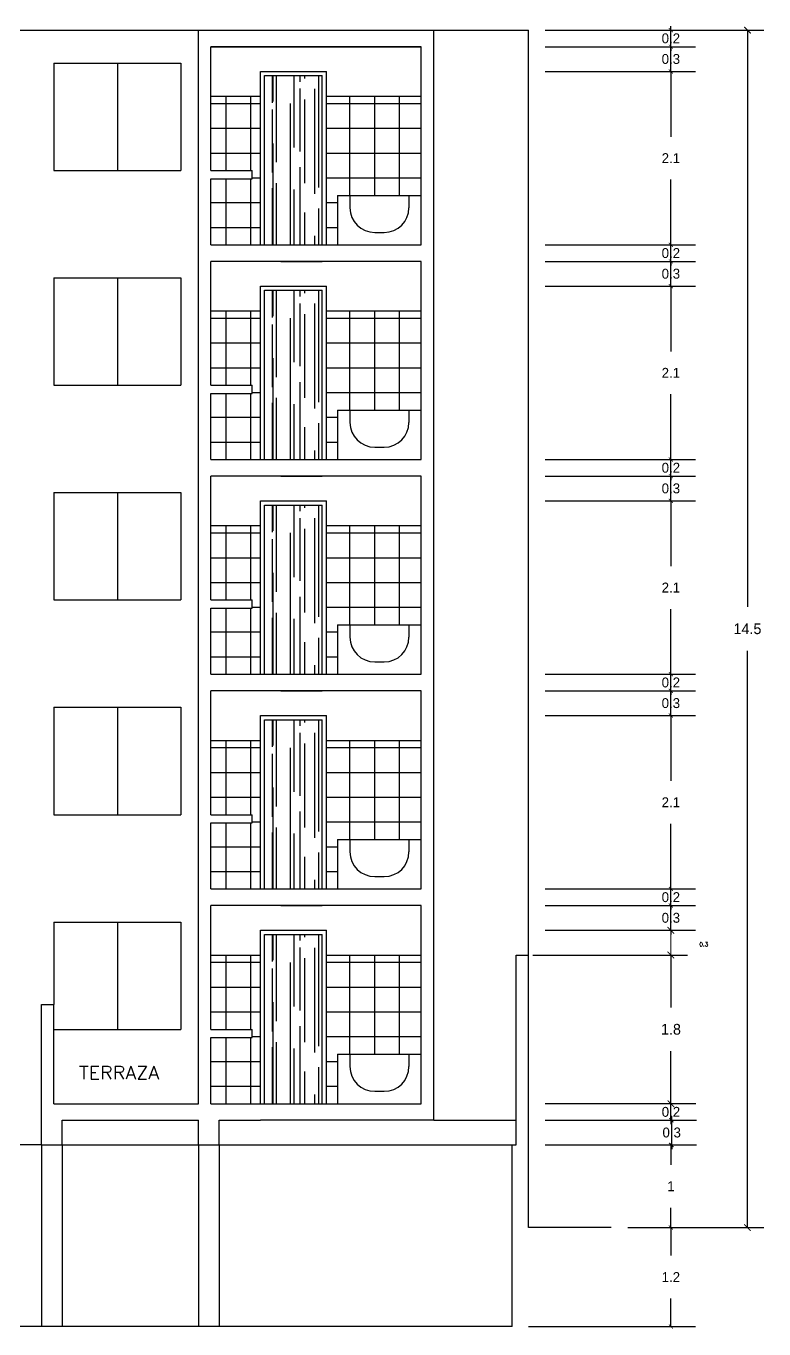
# Model space of a CAD drawing. Header units: millimetres. Extents: x 223 to 336, y 70 to 139.
# Drawn here: x 274.15 to 283.09, y 71.39 to 87.17 of the extents above; entities that cross this region are included whole.
import ezdxf

# ---------------------------------------------------------------- set-up
doc = ezdxf.new("R2010")
doc.units = ezdxf.units.MM
doc.layers.add('COTAS', color=3, linetype='Continuous', lineweight=9)
for name, color, linetype in [('MUEBLES', 253, 'Continuous'), ('MUROS', 5, 'Continuous'), ('MUROS-BAJOS', 40, 'Continuous'), ('pisos', 8, 'Continuous'), ('TEXTOS', 4, 'Continuous')]:
    doc.layers.add(name, color=color, linetype=linetype)
doc.styles.add('ROMANS', font='romans.shx', dxfattribs={"height": 0.05})
doc.dimstyles.new('ISO-25', dxfattribs={"dimtxt": 0.13, "dimasz": 0.08, "dimexe": 0.2, "dimexo": 0.2, "dimgap": 0.2, "dimtad": 0, "dimtih": 1, "dimtoh": 1, "dimdec": 3, "dimdsep": 46, "dimtxsty": 'Standard', "dimblk": 'ARCHTICK', "dimcen": 3, "dimadec": 0, "dimazin": 0, "dimtfac": 1, "dimtdec": 3, "dimtmove": 0, "dimatfit": 3, "dimldrblk": 'ARCHTICK', "dimfxl": 1, "dimarcsym": 0})

# ---------------------------------------------------------------- blocks, each defined once
blk = doc.blocks.new('_ARCHTICK')
at = {"color": 0, "linetype": 'ByBlock', "const_width": 0.15}
blk.add_lwpolyline([(-0.5, -0.5), (0.5, 0.5)], dxfattribs=at)
blk = doc.blocks.new('*D11')
at = {"layer": 'COTAS', "color": 0, "lineweight": -2, "ltscale": 0.05, "transparency": 16777216}
for p, q in [((281.435, 72.616), (282.258, 72.616)), ((281.958, 72.616), (281.958, 72.276)), ((281.958, 71.416), (281.958, 71.756)), ((280.235, 71.416), (282.258, 71.416))]:
    blk.add_line(p, q, dxfattribs=at)
at = {"layer": 'Defpoints', "color": 0, "ltscale": 0.05, "transparency": 16777216}
for p in [(281.235, 72.616), (281.958, 72.616), (280.035, 71.416)]:
    blk.add_point(p, dxfattribs=at)
at = {"layer": 'COTAS', "color": 0, "lineweight": -2, "ltscale": 0.05, "transparency": 16777216, "xscale": 0.05, "yscale": 0.05, "zscale": 0.05}
for p, rotation in [((281.958, 72.616), 90), ((281.958, 71.416), 270)]:
    blk.add_blockref('_ARCHTICK', p, dxfattribs=dict(at, rotation=rotation))
at = {"layer": 'COTAS', "color": 0, "ltscale": 0.05, "transparency": 16777216, "insert": (281.958, 72.016), "char_height": 0.12, "attachment_point": 5}
blk.add_mtext('1.2', dxfattribs=at)
blk = doc.blocks.new('*D12')
at = {"layer": 'COTAS', "color": 0, "lineweight": -2, "ltscale": 0.05, "transparency": 16777216}
for p, q in [((280.435, 73.616), (282.258, 73.616)), ((281.958, 73.616), (281.958, 73.376)), ((281.958, 72.616), (281.958, 72.856)), ((281.435, 72.616), (282.258, 72.616))]:
    blk.add_line(p, q, dxfattribs=at)
at = {"layer": 'Defpoints', "color": 0, "ltscale": 0.05, "transparency": 16777216}
for p in [(280.235, 73.616), (281.958, 73.616), (281.235, 72.616)]:
    blk.add_point(p, dxfattribs=at)
at = {"layer": 'COTAS', "color": 0, "lineweight": -2, "ltscale": 0.05, "transparency": 16777216, "xscale": 0.05, "yscale": 0.05, "zscale": 0.05}
for p, rotation in [((281.958, 73.616), 90), ((281.958, 72.616), 270)]:
    blk.add_blockref('_ARCHTICK', p, dxfattribs=dict(at, rotation=rotation))
at = {"layer": 'COTAS', "color": 0, "ltscale": 0.05, "transparency": 16777216, "insert": (281.958, 73.116), "char_height": 0.12, "attachment_point": 5}
blk.add_mtext('1', dxfattribs=at)
blk = doc.blocks.new('*D13')
at = {"layer": 'COTAS', "color": 0, "lineweight": -2, "ltscale": 0.05, "transparency": 16777216}
for p, q in [((280.435, 73.916), (282.268, 73.916)), ((281.968, 73.916), (281.968, 73.966)), ((281.968, 73.616), (281.968, 73.916)), ((280.435, 73.616), (282.268, 73.616)), ((281.968, 73.616), (281.968, 73.566))]:
    blk.add_line(p, q, dxfattribs=at)
at = {"layer": 'Defpoints', "color": 0, "ltscale": 0.05, "transparency": 16777216}
for p in [(280.235, 73.916), (281.968, 73.916), (280.235, 73.616)]:
    blk.add_point(p, dxfattribs=at)
at = {"layer": 'COTAS', "color": 0, "lineweight": -2, "ltscale": 0.05, "transparency": 16777216, "xscale": 0.05, "yscale": 0.05, "zscale": 0.05}
for p, rotation in [((281.968, 73.916), 270), ((281.968, 73.616), 90)]:
    blk.add_blockref('_ARCHTICK', p, dxfattribs=dict(at, rotation=rotation))
at = {"layer": 'COTAS', "color": 0, "ltscale": 0.05, "transparency": 16777216, "insert": (281.968, 73.766), "char_height": 0.12, "attachment_point": 5}
blk.add_mtext('0.3', dxfattribs=at)
blk = doc.blocks.new('*D14')
at = {"layer": 'COTAS', "color": 0, "lineweight": -2, "ltscale": 0.05, "transparency": 16777216}
for p, q in [((281.959, 74.116), (281.959, 74.166)), ((280.435, 74.116), (282.259, 74.116)), ((281.959, 73.916), (281.959, 74.116)), ((280.435, 73.916), (282.259, 73.916)), ((281.959, 73.916), (281.959, 73.866))]:
    blk.add_line(p, q, dxfattribs=at)
at = {"layer": 'Defpoints', "color": 0, "ltscale": 0.05, "transparency": 16777216}
for p in [(280.235, 74.116), (281.959, 74.116), (280.235, 73.916)]:
    blk.add_point(p, dxfattribs=at)
at = {"layer": 'COTAS', "color": 0, "lineweight": -2, "ltscale": 0.05, "transparency": 16777216, "xscale": 0.05, "yscale": 0.05, "zscale": 0.05}
for p, rotation in [((281.959, 74.116), 270), ((281.959, 73.916), 90)]:
    blk.add_blockref('_ARCHTICK', p, dxfattribs=dict(at, rotation=rotation))
at = {"layer": 'COTAS', "color": 0, "ltscale": 0.05, "transparency": 16777216, "insert": (281.959, 74.016), "char_height": 0.12, "attachment_point": 5}
blk.add_mtext('0.2', dxfattribs=at)
blk = doc.blocks.new('*D15')
at = {"layer": 'COTAS', "color": 0, "lineweight": -2, "ltscale": 0.05, "transparency": 16777216}
for p, q in [((281.958, 76.516), (281.958, 76.566)), ((280.435, 76.516), (282.258, 76.516)), ((281.958, 76.216), (281.958, 76.516)), ((280.435, 76.216), (282.258, 76.216)), ((281.958, 76.216), (281.958, 76.166))]:
    blk.add_line(p, q, dxfattribs=at)
at = {"layer": 'Defpoints', "color": 0, "ltscale": 0.05, "transparency": 16777216}
for p in [(280.235, 76.516), (281.958, 76.516), (280.235, 76.216)]:
    blk.add_point(p, dxfattribs=at)
at = {"layer": 'COTAS', "color": 0, "lineweight": -2, "ltscale": 0.05, "transparency": 16777216, "xscale": 0.05, "yscale": 0.05, "zscale": 0.05}
for p, rotation in [((281.958, 76.516), 270), ((281.958, 76.216), 90)]:
    blk.add_blockref('_ARCHTICK', p, dxfattribs=dict(at, rotation=rotation))
at = {"layer": 'COTAS', "color": 0, "ltscale": 0.05, "transparency": 16777216, "insert": (281.958, 76.366), "char_height": 0.12, "attachment_point": 5}
blk.add_mtext('0.3', dxfattribs=at)
blk = doc.blocks.new('*D16')
at = {"layer": 'COTAS', "color": 0, "lineweight": -2, "ltscale": 0.05, "transparency": 16777216}
for p, q in [((280.435, 76.716), (282.258, 76.716)), ((281.958, 76.716), (281.958, 76.766)), ((281.958, 76.516), (281.958, 76.716)), ((280.435, 76.516), (282.258, 76.516)), ((281.958, 76.516), (281.958, 76.466))]:
    blk.add_line(p, q, dxfattribs=at)
at = {"layer": 'Defpoints', "color": 0, "ltscale": 0.05, "transparency": 16777216}
for p in [(280.235, 76.716), (281.958, 76.716), (280.235, 76.516)]:
    blk.add_point(p, dxfattribs=at)
at = {"layer": 'COTAS', "color": 0, "lineweight": -2, "ltscale": 0.05, "transparency": 16777216, "xscale": 0.05, "yscale": 0.05, "zscale": 0.05}
for p, rotation in [((281.958, 76.716), 270), ((281.958, 76.516), 90)]:
    blk.add_blockref('_ARCHTICK', p, dxfattribs=dict(at, rotation=rotation))
at = {"layer": 'COTAS', "color": 0, "ltscale": 0.05, "transparency": 16777216, "insert": (281.958, 76.616), "char_height": 0.12, "attachment_point": 5}
blk.add_mtext('0.2', dxfattribs=at)
blk = doc.blocks.new('*D17')
at = {"layer": 'COTAS', "color": 0, "lineweight": -2, "ltscale": 0.05, "transparency": 16777216}
for p, q in [((280.435, 87.116), (283.086, 87.116)), ((282.886, 87.116), (282.886, 80.131)), ((282.886, 72.616), (282.886, 79.601)), ((281.435, 72.616), (283.086, 72.616))]:
    blk.add_line(p, q, dxfattribs=at)
at = {"layer": 'Defpoints', "color": 0, "ltscale": 0.05, "transparency": 16777216}
for p in [(280.235, 87.116), (282.886, 87.116), (281.235, 72.616)]:
    blk.add_point(p, dxfattribs=at)
at = {"layer": 'COTAS', "color": 0, "lineweight": -2, "ltscale": 0.05, "transparency": 16777216, "xscale": 0.08, "yscale": 0.08, "zscale": 0.08}
for p, rotation in [((282.886, 87.116), 90), ((282.886, 72.616), 270)]:
    blk.add_blockref('_ARCHTICK', p, dxfattribs=dict(at, rotation=rotation))
at = {"layer": 'COTAS', "color": 0, "ltscale": 0.05, "transparency": 16777216, "insert": (282.886, 79.866), "char_height": 0.13, "attachment_point": 5}
blk.add_mtext('14.5', dxfattribs=at)
blk = doc.blocks.new('*D18')
at = {"layer": 'COTAS', "color": 0, "lineweight": -2, "ltscale": 0.05, "transparency": 16777216}
for p, q in [((280.435, 78.816), (282.258, 78.816)), ((281.958, 78.816), (281.958, 78.026)), ((281.958, 76.716), (281.958, 77.506)), ((280.435, 76.716), (282.258, 76.716))]:
    blk.add_line(p, q, dxfattribs=at)
at = {"layer": 'Defpoints', "color": 0, "ltscale": 0.05, "transparency": 16777216}
for p in [(280.235, 78.816), (281.958, 78.816), (280.235, 76.716)]:
    blk.add_point(p, dxfattribs=at)
at = {"layer": 'COTAS', "color": 0, "lineweight": -2, "ltscale": 0.05, "transparency": 16777216, "xscale": 0.05, "yscale": 0.05, "zscale": 0.05}
for p, rotation in [((281.958, 78.816), 90), ((281.958, 76.716), 270)]:
    blk.add_blockref('_ARCHTICK', p, dxfattribs=dict(at, rotation=rotation))
at = {"layer": 'COTAS', "color": 0, "ltscale": 0.05, "transparency": 16777216, "insert": (281.958, 77.766), "char_height": 0.12, "attachment_point": 5}
blk.add_mtext('2.1', dxfattribs=at)
blk = doc.blocks.new('*D19')
at = {"layer": 'COTAS', "color": 0, "lineweight": -2, "ltscale": 0.05, "transparency": 16777216}
for p, q in [((280.435, 79.116), (282.258, 79.116)), ((281.958, 79.116), (281.958, 79.166)), ((281.958, 78.816), (281.958, 79.116)), ((280.435, 78.816), (282.258, 78.816)), ((281.958, 78.816), (281.958, 78.766))]:
    blk.add_line(p, q, dxfattribs=at)
at = {"layer": 'Defpoints', "color": 0, "ltscale": 0.05, "transparency": 16777216}
for p in [(280.235, 79.116), (281.958, 79.116), (280.235, 78.816)]:
    blk.add_point(p, dxfattribs=at)
at = {"layer": 'COTAS', "color": 0, "lineweight": -2, "ltscale": 0.05, "transparency": 16777216, "xscale": 0.05, "yscale": 0.05, "zscale": 0.05}
for p, rotation in [((281.958, 79.116), 270), ((281.958, 78.816), 90)]:
    blk.add_blockref('_ARCHTICK', p, dxfattribs=dict(at, rotation=rotation))
at = {"layer": 'COTAS', "color": 0, "ltscale": 0.05, "transparency": 16777216, "insert": (281.958, 78.966), "char_height": 0.12, "attachment_point": 5}
blk.add_mtext('0.3', dxfattribs=at)
blk = doc.blocks.new('*D20')
at = {"layer": 'COTAS', "color": 0, "lineweight": -2, "ltscale": 0.05, "transparency": 16777216}
for p, q in [((281.958, 79.316), (281.958, 79.366)), ((280.435, 79.316), (282.258, 79.316)), ((281.958, 79.116), (281.958, 79.316)), ((280.435, 79.116), (282.258, 79.116)), ((281.958, 79.116), (281.958, 79.066))]:
    blk.add_line(p, q, dxfattribs=at)
at = {"layer": 'Defpoints', "color": 0, "ltscale": 0.05, "transparency": 16777216}
for p in [(280.235, 79.316), (281.958, 79.316), (280.235, 79.116)]:
    blk.add_point(p, dxfattribs=at)
at = {"layer": 'COTAS', "color": 0, "lineweight": -2, "ltscale": 0.05, "transparency": 16777216, "xscale": 0.05, "yscale": 0.05, "zscale": 0.05}
for p, rotation in [((281.958, 79.316), 270), ((281.958, 79.116), 90)]:
    blk.add_blockref('_ARCHTICK', p, dxfattribs=dict(at, rotation=rotation))
at = {"layer": 'COTAS', "color": 0, "ltscale": 0.05, "transparency": 16777216, "insert": (281.958, 79.216), "char_height": 0.12, "attachment_point": 5}
blk.add_mtext('0.2', dxfattribs=at)
blk = doc.blocks.new('*D23')
at = {"layer": 'COTAS', "color": 0, "lineweight": -2, "ltscale": 0.05, "transparency": 16777216}
for p, q in [((280.435, 81.916), (282.258, 81.916)), ((281.958, 81.916), (281.958, 81.966)), ((281.958, 81.716), (281.958, 81.916)), ((280.435, 81.716), (282.258, 81.716)), ((281.958, 81.716), (281.958, 81.666))]:
    blk.add_line(p, q, dxfattribs=at)
at = {"layer": 'Defpoints', "color": 0, "ltscale": 0.05, "transparency": 16777216}
for p in [(280.235, 81.916), (281.958, 81.916), (280.235, 81.716)]:
    blk.add_point(p, dxfattribs=at)
at = {"layer": 'COTAS', "color": 0, "lineweight": -2, "ltscale": 0.05, "transparency": 16777216, "xscale": 0.05, "yscale": 0.05, "zscale": 0.05}
for p, rotation in [((281.958, 81.916), 270), ((281.958, 81.716), 90)]:
    blk.add_blockref('_ARCHTICK', p, dxfattribs=dict(at, rotation=rotation))
at = {"layer": 'COTAS', "color": 0, "ltscale": 0.05, "transparency": 16777216, "insert": (281.958, 81.816), "char_height": 0.12, "attachment_point": 5}
blk.add_mtext('0.2', dxfattribs=at)
blk = doc.blocks.new('*D22')
at = {"layer": 'COTAS', "color": 0, "lineweight": -2, "ltscale": 0.05, "transparency": 16777216}
for p, q in [((281.958, 81.716), (281.958, 81.766)), ((280.435, 81.716), (282.258, 81.716)), ((281.958, 81.416), (281.958, 81.716)), ((280.435, 81.416), (282.258, 81.416)), ((281.958, 81.416), (281.958, 81.366))]:
    blk.add_line(p, q, dxfattribs=at)
at = {"layer": 'Defpoints', "color": 0, "ltscale": 0.05, "transparency": 16777216}
for p in [(280.235, 81.716), (281.958, 81.716), (280.235, 81.416)]:
    blk.add_point(p, dxfattribs=at)
at = {"layer": 'COTAS', "color": 0, "lineweight": -2, "ltscale": 0.05, "transparency": 16777216, "xscale": 0.05, "yscale": 0.05, "zscale": 0.05}
for p, rotation in [((281.958, 81.716), 270), ((281.958, 81.416), 90)]:
    blk.add_blockref('_ARCHTICK', p, dxfattribs=dict(at, rotation=rotation))
at = {"layer": 'COTAS', "color": 0, "ltscale": 0.05, "transparency": 16777216, "insert": (281.958, 81.566), "char_height": 0.12, "attachment_point": 5}
blk.add_mtext('0.3', dxfattribs=at)
blk = doc.blocks.new('*D21')
at = {"layer": 'COTAS', "color": 0, "lineweight": -2, "ltscale": 0.05, "transparency": 16777216}
for p, q in [((280.435, 81.416), (282.258, 81.416)), ((281.958, 81.416), (281.958, 80.626)), ((281.958, 79.316), (281.958, 80.106)), ((280.435, 79.316), (282.258, 79.316))]:
    blk.add_line(p, q, dxfattribs=at)
at = {"layer": 'Defpoints', "color": 0, "ltscale": 0.05, "transparency": 16777216}
for p in [(280.235, 81.416), (281.958, 81.416), (280.235, 79.316)]:
    blk.add_point(p, dxfattribs=at)
at = {"layer": 'COTAS', "color": 0, "lineweight": -2, "ltscale": 0.05, "transparency": 16777216, "xscale": 0.05, "yscale": 0.05, "zscale": 0.05}
for p, rotation in [((281.958, 81.416), 90), ((281.958, 79.316), 270)]:
    blk.add_blockref('_ARCHTICK', p, dxfattribs=dict(at, rotation=rotation))
at = {"layer": 'COTAS', "color": 0, "ltscale": 0.05, "transparency": 16777216, "insert": (281.958, 80.366), "char_height": 0.12, "attachment_point": 5}
blk.add_mtext('2.1', dxfattribs=at)
blk = doc.blocks.new('*D26')
at = {"layer": 'COTAS', "color": 0, "lineweight": -2, "ltscale": 0.05, "transparency": 16777216}
for p, q in [((280.435, 84.516), (282.258, 84.516)), ((281.958, 84.516), (281.958, 84.566)), ((281.958, 84.316), (281.958, 84.516)), ((280.435, 84.316), (282.258, 84.316)), ((281.958, 84.316), (281.958, 84.266))]:
    blk.add_line(p, q, dxfattribs=at)
at = {"layer": 'Defpoints', "color": 0, "ltscale": 0.05, "transparency": 16777216}
for p in [(280.235, 84.516), (281.958, 84.516), (280.235, 84.316)]:
    blk.add_point(p, dxfattribs=at)
at = {"layer": 'COTAS', "color": 0, "lineweight": -2, "ltscale": 0.05, "transparency": 16777216, "xscale": 0.05, "yscale": 0.05, "zscale": 0.05}
for p, rotation in [((281.958, 84.516), 270), ((281.958, 84.316), 90)]:
    blk.add_blockref('_ARCHTICK', p, dxfattribs=dict(at, rotation=rotation))
at = {"layer": 'COTAS', "color": 0, "ltscale": 0.05, "transparency": 16777216, "insert": (281.958, 84.416), "char_height": 0.12, "attachment_point": 5}
blk.add_mtext('0.2', dxfattribs=at)
blk = doc.blocks.new('*D25')
at = {"layer": 'COTAS', "color": 0, "lineweight": -2, "ltscale": 0.05, "transparency": 16777216}
for p, q in [((280.435, 84.316), (282.258, 84.316)), ((281.958, 84.316), (281.958, 84.366)), ((281.958, 84.016), (281.958, 84.316)), ((280.435, 84.016), (282.258, 84.016)), ((281.958, 84.016), (281.958, 83.966))]:
    blk.add_line(p, q, dxfattribs=at)
at = {"layer": 'Defpoints', "color": 0, "ltscale": 0.05, "transparency": 16777216}
for p in [(280.235, 84.316), (281.958, 84.316), (280.235, 84.016)]:
    blk.add_point(p, dxfattribs=at)
at = {"layer": 'COTAS', "color": 0, "lineweight": -2, "ltscale": 0.05, "transparency": 16777216, "xscale": 0.05, "yscale": 0.05, "zscale": 0.05}
for p, rotation in [((281.958, 84.316), 270), ((281.958, 84.016), 90)]:
    blk.add_blockref('_ARCHTICK', p, dxfattribs=dict(at, rotation=rotation))
at = {"layer": 'COTAS', "color": 0, "ltscale": 0.05, "transparency": 16777216, "insert": (281.958, 84.166), "char_height": 0.12, "attachment_point": 5}
blk.add_mtext('0.3', dxfattribs=at)
blk = doc.blocks.new('*D24')
at = {"layer": 'COTAS', "color": 0, "lineweight": -2, "ltscale": 0.05, "transparency": 16777216}
for p, q in [((280.435, 84.016), (282.258, 84.016)), ((281.958, 84.016), (281.958, 83.226)), ((281.958, 81.916), (281.958, 82.706)), ((280.435, 81.916), (282.258, 81.916))]:
    blk.add_line(p, q, dxfattribs=at)
at = {"layer": 'Defpoints', "color": 0, "ltscale": 0.05, "transparency": 16777216}
for p in [(280.235, 84.016), (281.958, 84.016), (280.235, 81.916)]:
    blk.add_point(p, dxfattribs=at)
at = {"layer": 'COTAS', "color": 0, "lineweight": -2, "ltscale": 0.05, "transparency": 16777216, "xscale": 0.05, "yscale": 0.05, "zscale": 0.05}
for p, rotation in [((281.958, 84.016), 90), ((281.958, 81.916), 270)]:
    blk.add_blockref('_ARCHTICK', p, dxfattribs=dict(at, rotation=rotation))
at = {"layer": 'COTAS', "color": 0, "ltscale": 0.05, "transparency": 16777216, "insert": (281.958, 82.966), "char_height": 0.12, "attachment_point": 5}
blk.add_mtext('2.1', dxfattribs=at)
blk = doc.blocks.new('*D29')
at = {"layer": 'COTAS', "color": 0, "lineweight": -2, "ltscale": 0.05, "transparency": 16777216}
for p, q in [((280.435, 87.116), (282.258, 87.116)), ((281.958, 87.116), (281.958, 87.166)), ((281.958, 86.916), (281.958, 87.116)), ((280.435, 86.916), (282.258, 86.916)), ((281.958, 86.916), (281.958, 86.866))]:
    blk.add_line(p, q, dxfattribs=at)
at = {"layer": 'Defpoints', "color": 0, "ltscale": 0.05, "transparency": 16777216}
for p in [(280.235, 87.116), (281.958, 87.116), (280.235, 86.916)]:
    blk.add_point(p, dxfattribs=at)
at = {"layer": 'COTAS', "color": 0, "lineweight": -2, "ltscale": 0.05, "transparency": 16777216, "xscale": 0.05, "yscale": 0.05, "zscale": 0.05}
for p, rotation in [((281.958, 87.116), 270), ((281.958, 86.916), 90)]:
    blk.add_blockref('_ARCHTICK', p, dxfattribs=dict(at, rotation=rotation))
at = {"layer": 'COTAS', "color": 0, "ltscale": 0.05, "transparency": 16777216, "insert": (281.958, 87.016), "char_height": 0.12, "attachment_point": 5}
blk.add_mtext('0.2', dxfattribs=at)
blk = doc.blocks.new('*D28')
at = {"layer": 'COTAS', "color": 0, "lineweight": -2, "ltscale": 0.05, "transparency": 16777216}
for p, q in [((281.958, 86.916), (281.958, 86.966)), ((280.435, 86.916), (282.258, 86.916)), ((281.958, 86.616), (281.958, 86.916)), ((280.435, 86.616), (282.258, 86.616)), ((281.958, 86.616), (281.958, 86.566))]:
    blk.add_line(p, q, dxfattribs=at)
at = {"layer": 'Defpoints', "color": 0, "ltscale": 0.05, "transparency": 16777216}
for p in [(280.235, 86.916), (281.958, 86.916), (280.235, 86.616)]:
    blk.add_point(p, dxfattribs=at)
at = {"layer": 'COTAS', "color": 0, "lineweight": -2, "ltscale": 0.05, "transparency": 16777216, "xscale": 0.05, "yscale": 0.05, "zscale": 0.05}
for p, rotation in [((281.958, 86.916), 270), ((281.958, 86.616), 90)]:
    blk.add_blockref('_ARCHTICK', p, dxfattribs=dict(at, rotation=rotation))
at = {"layer": 'COTAS', "color": 0, "ltscale": 0.05, "transparency": 16777216, "insert": (281.958, 86.766), "char_height": 0.12, "attachment_point": 5}
blk.add_mtext('0.3', dxfattribs=at)
blk = doc.blocks.new('*D27')
at = {"layer": 'COTAS', "color": 0, "lineweight": -2, "ltscale": 0.05, "transparency": 16777216}
for p, q in [((280.435, 86.616), (282.258, 86.616)), ((281.958, 86.616), (281.958, 85.826)), ((281.958, 84.516), (281.958, 85.306)), ((280.435, 84.516), (282.258, 84.516))]:
    blk.add_line(p, q, dxfattribs=at)
at = {"layer": 'Defpoints', "color": 0, "ltscale": 0.05, "transparency": 16777216}
for p in [(280.235, 86.616), (281.958, 86.616), (280.235, 84.516)]:
    blk.add_point(p, dxfattribs=at)
at = {"layer": 'COTAS', "color": 0, "lineweight": -2, "ltscale": 0.05, "transparency": 16777216, "xscale": 0.05, "yscale": 0.05, "zscale": 0.05}
for p, rotation in [((281.958, 86.616), 90), ((281.958, 84.516), 270)]:
    blk.add_blockref('_ARCHTICK', p, dxfattribs=dict(at, rotation=rotation))
at = {"layer": 'COTAS', "color": 0, "ltscale": 0.05, "transparency": 16777216, "insert": (281.958, 85.566), "char_height": 0.12, "attachment_point": 5}
blk.add_mtext('2.1', dxfattribs=at)
blk = doc.blocks.new('*D133')
at = {"layer": 'COTAS', "color": 0, "lineweight": -2, "ltscale": 0.05, "transparency": 16777216}
for p, q in [((280.285, 75.916), (282.159, 75.916)), ((281.959, 75.916), (281.959, 75.281)), ((281.959, 74.116), (281.959, 74.751)), ((280.435, 74.116), (282.159, 74.116))]:
    blk.add_line(p, q, dxfattribs=at)
at = {"layer": 'Defpoints', "color": 0, "ltscale": 0.05, "transparency": 16777216}
for p in [(280.085, 75.916), (280.235, 74.116), (281.959, 74.116)]:
    blk.add_point(p, dxfattribs=at)
at = {"layer": 'COTAS', "color": 0, "lineweight": -2, "ltscale": 0.05, "transparency": 16777216, "xscale": 0.08, "yscale": 0.08, "zscale": 0.08}
for p, rotation in [((281.959, 75.916), 90), ((281.959, 74.116), 270)]:
    blk.add_blockref('_ARCHTICK', p, dxfattribs=dict(at, rotation=rotation))
at = {"layer": 'COTAS', "color": 0, "ltscale": 0.05, "transparency": 16777216, "insert": (281.959, 75.016), "char_height": 0.13, "attachment_point": 5}
blk.add_mtext('1.8', dxfattribs=at)

msp = doc.modelspace()

# ---------------------------------------------------------------- hatches: boundary and pattern name
at = {"layer": 'MUEBLES', "ltscale": 0.05}
h = msp.add_hatch(dxfattribs=at)
h.set_pattern_fill('AR-RROOF', color=256, scale=0.01, angle=90, style=0)
h.set_pattern_definition([(90, (-12.92974, 30.7276), (-0.254, 0.5588), [3.81, -0.508, 1.27, -0.254]), (90, (-13.05674, 31.06543), (-0.33782, -0.254), [0.762, -0.08382, 1.524, -0.1905]), (90, (-13.14564, 30.8546), (-0.17018, 1.3208), [2.032, -0.3556, 1.016, -0.254])])
h.paths.add_polyline_path([(277.73485, 86.5656), (277.03485, 86.5656), (277.03485, 84.5156), (277.73485, 84.5156)])
h = msp.add_hatch(dxfattribs=at)
h.set_pattern_fill('AR-RROOF', color=256, scale=0.01, angle=90, style=0)
h.set_pattern_definition([(90, (-12.92974, 28.1276), (-0.254, 0.5588), [3.81, -0.508, 1.27, -0.254]), (90, (-13.05674, 28.46543), (-0.33782, -0.254), [0.762, -0.08382, 1.524, -0.1905]), (90, (-13.14564, 28.2546), (-0.17018, 1.3208), [2.032, -0.3556, 1.016, -0.254])])
h.paths.add_polyline_path([(277.73485, 83.9656), (277.03485, 83.9656), (277.03485, 81.9156), (277.73485, 81.9156)])
h = msp.add_hatch(dxfattribs=at)
h.set_pattern_fill('AR-RROOF', color=256, scale=0.01, angle=90, style=0)
h.set_pattern_definition([(90, (-12.92974, 25.5276), (-0.254, 0.5588), [3.81, -0.508, 1.27, -0.254]), (90, (-13.05674, 25.86543), (-0.33782, -0.254), [0.762, -0.08382, 1.524, -0.1905]), (90, (-13.14564, 25.6546), (-0.17018, 1.3208), [2.032, -0.3556, 1.016, -0.254])])
h.paths.add_polyline_path([(277.73485, 81.3656), (277.03485, 81.3656), (277.03485, 79.3156), (277.73485, 79.3156)])
h = msp.add_hatch(dxfattribs=at)
h.set_pattern_fill('AR-RROOF', color=256, scale=0.01, angle=90, style=0)
h.set_pattern_definition([(90, (-12.92974, 22.9276), (-0.254, 0.5588), [3.81, -0.508, 1.27, -0.254]), (90, (-13.05674, 23.26543), (-0.33782, -0.254), [0.762, -0.08382, 1.524, -0.1905]), (90, (-13.14564, 23.0546), (-0.17018, 1.3208), [2.032, -0.3556, 1.016, -0.254])])
h.paths.add_polyline_path([(277.73485, 78.7656), (277.03485, 78.7656), (277.03485, 76.7156), (277.73485, 76.7156)])
h = msp.add_hatch(dxfattribs=at)
h.set_pattern_fill('AR-RROOF', color=256, scale=0.01, angle=90, style=0)
h.set_pattern_definition([(90, (-12.92974, 20.3276), (-0.254, 0.5588), [3.81, -0.508, 1.27, -0.254]), (90, (-13.05674, 20.66543), (-0.33782, -0.254), [0.762, -0.08382, 1.524, -0.1905]), (90, (-13.14564, 20.4546), (-0.17018, 1.3208), [2.032, -0.3556, 1.016, -0.254])])
h.paths.add_polyline_path([(277.73485, 76.1656), (277.03485, 76.1656), (277.03485, 74.1156), (277.73485, 74.1156)])
at = {"layer": 'pisos', "ltscale": 0.05}
h = msp.add_hatch(dxfattribs=at)
h.set_pattern_fill('_USER,_O', color=256, scale=0.3, angle=-180, double=1, pattern_type=0)
h.set_pattern_definition([(180, (-12.92974, 30.7276), (-1e-16, -0.3), []), (270, (-12.92974, 30.7276), (0.3, -6e-17), [])])
h.paths.add_polyline_path([(276.98485, 86.3156), (276.38485, 86.3156), (276.38485, 85.4156), (276.88485, 85.4156), (276.88485, 85.3156), (276.38485, 85.3156), (276.38485, 84.5156), (276.98485, 84.5156)])
h.paths.add_polyline_path([(278.93485, 86.3156), (277.78485, 86.3156), (277.78485, 84.5156), (277.92049, 84.5156), (277.92049, 85.1156), (278.07049, 85.1156), (278.78485, 85.1156), (278.93485, 85.1156)])
h = msp.add_hatch(dxfattribs=at)
h.set_pattern_fill('_USER,_O', color=256, scale=0.3, angle=-180, double=1, pattern_type=0)
h.set_pattern_definition([(180, (-12.92974, 28.1276), (-1e-16, -0.3), []), (270, (-12.92974, 28.1276), (0.3, -6e-17), [])])
h.paths.add_polyline_path([(276.98485, 83.7156), (276.38485, 83.7156), (276.38485, 82.8156), (276.88485, 82.8156), (276.88485, 82.7156), (276.38485, 82.7156), (276.38485, 81.9156), (276.98485, 81.9156)])
h.paths.add_polyline_path([(278.93485, 83.7156), (277.78485, 83.7156), (277.78485, 81.9156), (277.92049, 81.9156), (277.92049, 82.5156), (278.07049, 82.5156), (278.78485, 82.5156), (278.93485, 82.5156)])
h = msp.add_hatch(dxfattribs=at)
h.set_pattern_fill('_USER,_O', color=256, scale=0.3, angle=-180, double=1, pattern_type=0)
h.set_pattern_definition([(180, (-12.92974, 25.5276), (-1e-16, -0.3), []), (270, (-12.92974, 25.5276), (0.3, -6e-17), [])])
h.paths.add_polyline_path([(276.98485, 81.1156), (276.38485, 81.1156), (276.38485, 80.2156), (276.88485, 80.2156), (276.88485, 80.1156), (276.38485, 80.1156), (276.38485, 79.3156), (276.98485, 79.3156)])
h.paths.add_polyline_path([(278.93485, 81.1156), (277.78485, 81.1156), (277.78485, 79.3156), (277.92049, 79.3156), (277.92049, 79.9156), (278.07049, 79.9156), (278.78485, 79.9156), (278.93485, 79.9156)])
h = msp.add_hatch(dxfattribs=at)
h.set_pattern_fill('_USER,_O', color=256, scale=0.3, angle=-180, double=1, pattern_type=0)
h.set_pattern_definition([(180, (-12.92974, 22.9276), (-1e-16, -0.3), []), (270, (-12.92974, 22.9276), (0.3, -6e-17), [])])
h.paths.add_polyline_path([(276.98485, 78.5156), (276.38485, 78.5156), (276.38485, 77.6156), (276.88485, 77.6156), (276.88485, 77.5156), (276.38485, 77.5156), (276.38485, 76.7156), (276.98485, 76.7156)])
h.paths.add_polyline_path([(278.93485, 78.5156), (277.78485, 78.5156), (277.78485, 76.7156), (277.92049, 76.7156), (277.92049, 77.3156), (278.07049, 77.3156), (278.78485, 77.3156), (278.93485, 77.3156)])
h = msp.add_hatch(dxfattribs=at)
h.set_pattern_fill('_USER,_O', color=256, scale=0.3, angle=-180, double=1, pattern_type=0)
h.set_pattern_definition([(180, (-12.92974, 20.3276), (-1e-16, -0.3), []), (270, (-12.92974, 20.3276), (0.3, -6e-17), [])])
h.paths.add_polyline_path([(276.98485, 75.9156), (276.38485, 75.9156), (276.38485, 75.0156), (276.88485, 75.0156), (276.88485, 74.9156), (276.38485, 74.9156), (276.38485, 74.1156), (276.98485, 74.1156)])
h.paths.add_polyline_path([(278.93485, 75.9156), (277.78485, 75.9156), (277.78485, 74.1156), (277.92049, 74.1156), (277.92049, 74.7156), (278.07049, 74.7156), (278.78485, 74.7156), (278.93485, 74.7156)])

# ---------------------------------------------------------------- linework, layer by layer
at = {"layer": 'COTAS', "ltscale": 0.05}
for p, q in [((281.95767, 76.2156), (281.95767, 76.3756)), ((280.63485, 76.2156), (282.15767, 76.2156)), ((281.95767, 75.9156), (281.95767, 76.2156)), ((280.48485, 75.9156), (282.15767, 75.9156)), ((281.95767, 75.9156), (281.95767, 75.8356))]:
    msp.add_line(p, q, dxfattribs=at)
at = {"layer": 'MUROS', "ltscale": 0.05}
for p, q in [((276.23485, 81.9156), (276.23485, 87.1156)), ((276.23485, 87.1156), (279.08485, 87.1156)), ((276.38485, 87.1156), (278.93485, 87.1156)), ((279.08485, 73.9156), (279.08485, 87.1156)), ((276.38485, 86.9156), (278.93485, 86.9156)), ((278.93485, 86.9156), (276.38485, 86.9156)), ((276.38485, 85.4156), (276.38485, 86.9156)), ((277.73485, 86.9156), (277.23485, 86.9156)), ((277.23485, 86.9156), (277.73485, 86.9156)), ((278.93485, 84.5156), (278.93485, 86.9156)), ((276.38485, 85.4156), (276.88485, 85.4156)), ((276.88485, 85.3156), (276.88485, 85.4156)), ((276.38485, 85.3156), (276.88485, 85.3156)), ((276.38485, 84.5156), (276.38485, 85.3156)), ((276.38485, 84.5156), (278.93485, 84.5156)), ((278.93485, 84.3156), (276.38485, 84.3156)), ((276.38485, 82.8156), (276.38485, 84.3156)), ((277.73485, 84.3156), (277.23485, 84.3156)), ((277.23485, 84.3156), (277.73485, 84.3156)), ((278.93485, 81.9156), (278.93485, 84.3156)), ((276.38485, 82.8156), (276.88485, 82.8156)), ((276.38485, 81.9156), (276.38485, 82.7156)), ((276.38485, 82.7156), (276.88485, 82.7156)), ((276.88485, 82.7156), (276.88485, 82.8156)), ((276.23485, 79.3156), (276.23485, 81.9156)), ((276.38485, 81.9156), (278.93485, 81.9156)), ((278.93485, 81.7156), (276.38485, 81.7156)), ((276.38485, 80.2156), (276.38485, 81.7156)), ((277.73485, 81.7156), (277.23485, 81.7156)), ((277.23485, 81.7156), (277.73485, 81.7156)), ((278.93485, 79.3156), (278.93485, 81.7156)), ((276.38485, 80.2156), (276.88485, 80.2156)), ((276.88485, 80.1156), (276.88485, 80.2156)), ((276.38485, 79.3156), (276.38485, 80.1156)), ((276.38485, 80.1156), (276.88485, 80.1156)), ((276.23485, 76.7156), (276.23485, 79.3156)), ((276.38485, 79.3156), (278.93485, 79.3156)), ((278.93485, 79.1156), (276.38485, 79.1156)), ((276.38485, 77.6156), (276.38485, 79.1156)), ((277.73485, 79.1156), (277.23485, 79.1156)), ((277.23485, 79.1156), (277.73485, 79.1156)), ((278.93485, 76.7156), (278.93485, 79.1156)), ((276.38485, 77.6156), (276.88485, 77.6156)), ((276.38485, 76.7156), (276.38485, 77.5156)), ((276.38485, 77.5156), (276.88485, 77.5156)), ((276.88485, 77.5156), (276.88485, 77.6156)), ((276.23485, 74.1156), (276.23485, 76.7156)), ((276.38485, 76.7156), (278.93485, 76.7156)), ((278.93485, 76.5156), (276.38485, 76.5156)), ((276.38485, 75.0156), (276.38485, 76.5156)), ((277.23485, 76.5156), (277.73485, 76.5156)), ((277.73485, 76.5156), (277.23485, 76.5156)), ((278.93485, 74.1156), (278.93485, 76.5156)), ((280.08485, 73.6156), (280.08485, 75.9156)), ((280.08485, 75.9156), (280.23485, 75.9156)), ((280.23485, 72.6156), (280.23485, 75.9156)), ((280.23485, 75.2156), (280.23485, 75.9156)), ((274.33485, 73.6156), (274.33485, 75.3156)), ((274.33485, 75.3156), (274.48485, 75.3156)), ((274.48485, 74.1156), (274.48485, 75.3156)), ((276.38485, 75.0156), (276.88485, 75.0156)), ((276.88485, 74.9156), (276.88485, 75.0156)), ((276.38485, 74.1156), (276.38485, 74.9156)), ((276.38485, 74.9156), (276.88485, 74.9156)), ((274.48485, 74.1156), (276.23485, 74.1156)), ((276.38485, 74.1156), (278.93485, 74.1156)), ((274.58485, 73.6156), (274.58485, 73.9156)), ((274.58485, 73.9156), (276.23485, 73.9156)), ((276.23485, 73.6156), (276.23485, 73.9156)), ((276.48485, 73.6156), (276.48485, 73.9156)), ((276.48485, 73.9156), (276.98485, 73.9156)), ((279.08485, 73.9156), (276.98485, 73.9156)), ((274.33485, 73.6156), (274.58485, 73.6156)), ((276.23485, 73.6156), (276.48485, 73.6156)), ((280.03485, 71.4156), (280.03485, 73.6156)), ((280.03485, 73.6156), (280.08485, 73.6156)), ((281.23485, 72.6156), (280.23485, 72.6156)), ((280.03485, 71.4156), (254.21147, 71.4156))]:
    msp.add_line(p, q, dxfattribs=at)
at = {"layer": 'MUROS-BAJOS', "ltscale": 0.05}
for p, q in [((271.87049, 87.1156), (276.23485, 87.1156)), ((274.48485, 86.7156), (274.48485, 85.4156)), ((274.48485, 86.7156), (276.02049, 86.7156)), ((275.25267, 86.7156), (275.25267, 85.4156)), ((276.02049, 86.7156), (276.02049, 85.4156)), ((276.98485, 84.5156), (276.98485, 86.6156)), ((276.98485, 86.6156), (277.78485, 86.6156)), ((277.03485, 84.5156), (277.03485, 86.5656)), ((277.03485, 86.5656), (277.73485, 86.5656)), ((277.73485, 84.5156), (277.73485, 86.5656)), ((277.78485, 84.5156), (277.78485, 86.6156)), ((274.48485, 85.4156), (276.02049, 85.4156)), ((277.92049, 85.1156), (277.92049, 84.5156)), ((277.92049, 85.1156), (278.07049, 85.1156)), ((278.07049, 85.1156), (278.07049, 84.9656)), ((278.78485, 85.1156), (278.78485, 84.9656)), ((278.78485, 85.1156), (278.93485, 85.1156)), ((278.37049, 84.6656), (278.48485, 84.6656)), ((274.48485, 84.1156), (274.48485, 82.8156)), ((274.48485, 84.1156), (276.02049, 84.1156)), ((275.25267, 84.1156), (275.25267, 82.8156)), ((276.02049, 84.1156), (276.02049, 82.8156)), ((276.98485, 81.9156), (276.98485, 84.0156)), ((276.98485, 84.0156), (277.78485, 84.0156)), ((277.03485, 81.9156), (277.03485, 83.9656)), ((277.03485, 83.9656), (277.73485, 83.9656)), ((277.73485, 81.9156), (277.73485, 83.9656)), ((277.78485, 81.9156), (277.78485, 84.0156)), ((274.48485, 82.8156), (276.02049, 82.8156)), ((277.92049, 82.5156), (277.92049, 81.9156)), ((277.92049, 82.5156), (278.07049, 82.5156)), ((278.07049, 82.5156), (278.07049, 82.3656)), ((278.78485, 82.5156), (278.78485, 82.3656)), ((278.78485, 82.5156), (278.93485, 82.5156)), ((278.37049, 82.0656), (278.48485, 82.0656)), ((274.48485, 81.5156), (274.48485, 80.2156)), ((274.48485, 81.5156), (276.02049, 81.5156)), ((275.25267, 81.5156), (275.25267, 80.2156)), ((276.02049, 81.5156), (276.02049, 80.2156)), ((276.98485, 79.3156), (276.98485, 81.4156)), ((276.98485, 81.4156), (277.78485, 81.4156)), ((277.78485, 79.3156), (277.78485, 81.4156)), ((277.03485, 79.3156), (277.03485, 81.3656)), ((277.03485, 81.3656), (277.73485, 81.3656)), ((277.73485, 79.3156), (277.73485, 81.3656)), ((274.48485, 80.2156), (276.02049, 80.2156)), ((277.92049, 79.9156), (277.92049, 79.3156)), ((277.92049, 79.9156), (278.07049, 79.9156)), ((278.07049, 79.9156), (278.07049, 79.7656)), ((278.78485, 79.9156), (278.78485, 79.7656)), ((278.78485, 79.9156), (278.93485, 79.9156)), ((278.37049, 79.4656), (278.48485, 79.4656)), ((274.48485, 78.9156), (274.48485, 77.6156)), ((274.48485, 78.9156), (276.02049, 78.9156)), ((275.25267, 78.9156), (275.25267, 77.6156)), ((276.02049, 78.9156), (276.02049, 77.6156)), ((276.98485, 76.7156), (276.98485, 78.8156)), ((276.98485, 78.8156), (277.78485, 78.8156)), ((277.03485, 76.7156), (277.03485, 78.7656)), ((277.03485, 78.7656), (277.73485, 78.7656)), ((277.73485, 76.7156), (277.73485, 78.7656)), ((277.78485, 76.7156), (277.78485, 78.8156)), ((274.48485, 77.6156), (276.02049, 77.6156)), ((277.92049, 77.3156), (277.92049, 76.7156)), ((277.92049, 77.3156), (278.07049, 77.3156)), ((278.07049, 77.3156), (278.07049, 77.1656)), ((278.78485, 77.3156), (278.93485, 77.3156)), ((278.78485, 77.3156), (278.78485, 77.1656)), ((278.37049, 76.8656), (278.48485, 76.8656)), ((274.48485, 76.3156), (276.02049, 76.3156)), ((274.48485, 76.3156), (274.48485, 75.3156)), ((275.25267, 76.3156), (275.25267, 75.0156)), ((276.02049, 76.3156), (276.02049, 75.0156)), ((276.98485, 74.1156), (276.98485, 76.2156)), ((276.98485, 76.2156), (277.78485, 76.2156)), ((277.78485, 74.1156), (277.78485, 76.2156)), ((277.03485, 74.1156), (277.03485, 76.1656)), ((277.03485, 76.1656), (277.73485, 76.1656)), ((277.73485, 74.1156), (277.73485, 76.1656)), ((274.48485, 75.0156), (276.02049, 75.0156)), ((277.92049, 74.7156), (277.92049, 74.1156)), ((277.92049, 74.7156), (278.07049, 74.7156)), ((278.07049, 74.7156), (278.07049, 74.5656)), ((278.78485, 74.7156), (278.93485, 74.7156)), ((278.78485, 74.7156), (278.78485, 74.5656)), ((278.37049, 74.2656), (278.48485, 74.2656)), ((279.08485, 73.9156), (280.08485, 73.9156)), ((274.33485, 73.6156), (271.87049, 73.6156)), ((274.33485, 73.6156), (274.33485, 71.4156)), ((274.58485, 73.6156), (274.58485, 71.4156)), ((274.58485, 73.6156), (276.23485, 73.6156)), ((276.23485, 73.6156), (276.23485, 71.4156)), ((276.48485, 73.6156), (276.48485, 71.4156)), ((276.48485, 73.6156), (276.98485, 73.6156)), ((276.98485, 73.6156), (280.03485, 73.6156))]:
    msp.add_line(p, q, dxfattribs=at)
for centre, start, end in [((278.37049, 84.9656), 180, 270), ((278.48485, 84.9656), 270, 0), ((278.37049, 82.3656), 180, 270), ((278.48485, 82.3656), 270, 0), ((278.37049, 79.7656), 180, 270), ((278.48485, 79.7656), 270, 0), ((278.37049, 77.1656), 180, 270), ((278.48485, 77.1656), 270, 0), ((278.37049, 74.5656), 180, 270), ((278.48485, 74.5656), 270, 0)]:
    msp.add_arc(centre, 0.3, start, end, dxfattribs=at)
at = {"layer": 'pisos', "ltscale": 0.05}
for p, q in [((279.08485, 87.1156), (280.23485, 87.1156)), ((280.23485, 83.0156), (280.23485, 87.1156)), ((276.38485, 86.3156), (276.98485, 86.3156)), ((277.78485, 86.3156), (278.93485, 86.3156)), ((278.07049, 85.1156), (278.78485, 85.1156)), ((280.23485, 80.4156), (280.23485, 84.5156)), ((276.38485, 83.7156), (276.98485, 83.7156)), ((277.78485, 83.7156), (278.93485, 83.7156)), ((278.07049, 82.5156), (278.78485, 82.5156)), ((280.23485, 75.9156), (280.23485, 81.9156)), ((276.38485, 81.1156), (276.98485, 81.1156)), ((277.78485, 81.1156), (278.93485, 81.1156)), ((278.07049, 79.9156), (278.78485, 79.9156)), ((276.38485, 78.5156), (276.98485, 78.5156)), ((277.78485, 78.5156), (278.93485, 78.5156)), ((278.07049, 77.3156), (278.78485, 77.3156)), ((276.38485, 75.9156), (276.98485, 75.9156)), ((277.78485, 75.9156), (278.93485, 75.9156)), ((278.07049, 74.7156), (278.78485, 74.7156))]:
    msp.add_line(p, q, dxfattribs=at)

# ---------------------------------------------------------------- block references
at = {"layer": 'COTAS', "ltscale": 0.05, "xscale": 0.08, "yscale": 0.08, "zscale": 0.08}
for p, rotation in [((281.95767, 76.2156), 270), ((281.95767, 75.9156), 90)]:
    msp.add_blockref('_ARCHTICK', p, dxfattribs=dict(at, rotation=rotation))

# ---------------------------------------------------------------- texts
at = {"layer": 'COTAS', "ltscale": 0.05, "insert": (282.35683, 76.0459), "char_height": 0.05, "attachment_point": 5, "style": 'ROMANS'}
msp.add_mtext('0.3', dxfattribs=at)
at = {"layer": 'TEXTOS', "style": 'ROMANS', "width": 1.065916}
msp.add_text('TERRAZA', height=0.16, dxfattribs=at).set_placement((274.7876, 74.41122))

# ---------------------------------------------------------------- dimensions: what is measured, and where the dimension line sits
at = {"layer": 'COTAS', "ltscale": 0.05}
for base, p1, p2, picture, middle in [((281.95767, 87.1156), (280.23485, 86.9156), (280.23485, 87.1156), '*D29', (281.95767, 87.0156)), ((281.95767, 86.9156), (280.23485, 86.6156), (280.23485, 86.9156), '*D28', (281.95767, 86.7656)), ((281.95767, 84.5156), (280.23485, 84.3156), (280.23485, 84.5156), '*D26', (281.95767, 84.4156)), ((281.95767, 84.3156), (280.23485, 84.0156), (280.23485, 84.3156), '*D25', (281.95767, 84.1656)), ((281.95767, 81.9156), (280.23485, 81.7156), (280.23485, 81.9156), '*D23', (281.95767, 81.8156)), ((281.95767, 81.7156), (280.23485, 81.4156), (280.23485, 81.7156), '*D22', (281.95767, 81.5656)), ((281.95767, 79.3156), (280.23485, 79.1156), (280.23485, 79.3156), '*D20', (281.95767, 79.2156)), ((281.95767, 79.1156), (280.23485, 78.8156), (280.23485, 79.1156), '*D19', (281.95767, 78.9656)), ((281.95767, 76.7156), (280.23485, 76.5156), (280.23485, 76.7156), '*D16', (281.95767, 76.6156)), ((281.95767, 76.5156), (280.23485, 76.2156), (280.23485, 76.5156), '*D15', (281.95767, 76.3656)), ((281.9586, 74.1156), (280.23485, 73.9156), (280.23485, 74.1156), '*D14', (281.9586, 74.0156)), ((281.96766, 73.9156), (280.23485, 73.6156), (280.23485, 73.9156), '*D13', (281.96766, 73.7656))]:
    dim = msp.add_linear_dim(base=base, p1=p1, p2=p2, angle=90, dimstyle='ISO-25', override={"dimscale": 1, "dimtxt": 0.12, "dimasz": 0.05, "dimexe": 0.3, "dimgap": 0.2}, dxfattribs=at)
    dim.commit()
    dim.dimension.update_dxf_attribs({"geometry": picture, "text_midpoint": middle, "dimtype": 160})
for base, p1, p2, override, picture, middle in [((282.88556, 87.1156), (281.23485, 72.6156), (280.23485, 87.1156), {"dimscale": 1}, '*D17', (282.88556, 79.8656)), ((281.95767, 86.6156), (280.23485, 84.5156), (280.23485, 86.6156), {"dimscale": 1, "dimtxt": 0.12, "dimasz": 0.05, "dimexe": 0.3, "dimgap": 0.2}, '*D27', (281.95767, 85.5656)), ((281.95767, 84.0156), (280.23485, 81.9156), (280.23485, 84.0156), {"dimscale": 1, "dimtxt": 0.12, "dimasz": 0.05, "dimexe": 0.3, "dimgap": 0.2}, '*D24', (281.95767, 82.9656)), ((281.95767, 81.4156), (280.23485, 79.3156), (280.23485, 81.4156), {"dimscale": 1, "dimtxt": 0.12, "dimasz": 0.05, "dimexe": 0.3, "dimgap": 0.2}, '*D21', (281.95767, 80.3656)), ((281.95767, 78.8156), (280.23485, 76.7156), (280.23485, 78.8156), {"dimscale": 1, "dimtxt": 0.12, "dimasz": 0.05, "dimexe": 0.3, "dimgap": 0.2}, '*D18', (281.95767, 77.7656)), ((281.9586, 74.1156), (280.08485, 75.9156), (280.23485, 74.1156), {"dimscale": 1}, '*D133', (281.9586, 75.0156)), ((281.95767, 73.6156), (281.23485, 72.6156), (280.23485, 73.6156), {"dimscale": 1, "dimtxt": 0.12, "dimasz": 0.05, "dimexe": 0.3, "dimgap": 0.2}, '*D12', (281.95767, 73.1156)), ((281.95767, 72.6156), (280.03485, 71.4156), (281.23485, 72.6156), {"dimscale": 1, "dimtxt": 0.12, "dimasz": 0.05, "dimexe": 0.3, "dimgap": 0.2}, '*D11', (281.95767, 72.0156))]:
    dim = msp.add_linear_dim(base=base, p1=p1, p2=p2, angle=90, dimstyle='ISO-25', override=override, dxfattribs=at)
    dim.commit()
    dim.dimension.update_dxf_attribs({"geometry": picture, "text_midpoint": middle})

doc.saveas('drawing.dxf')
